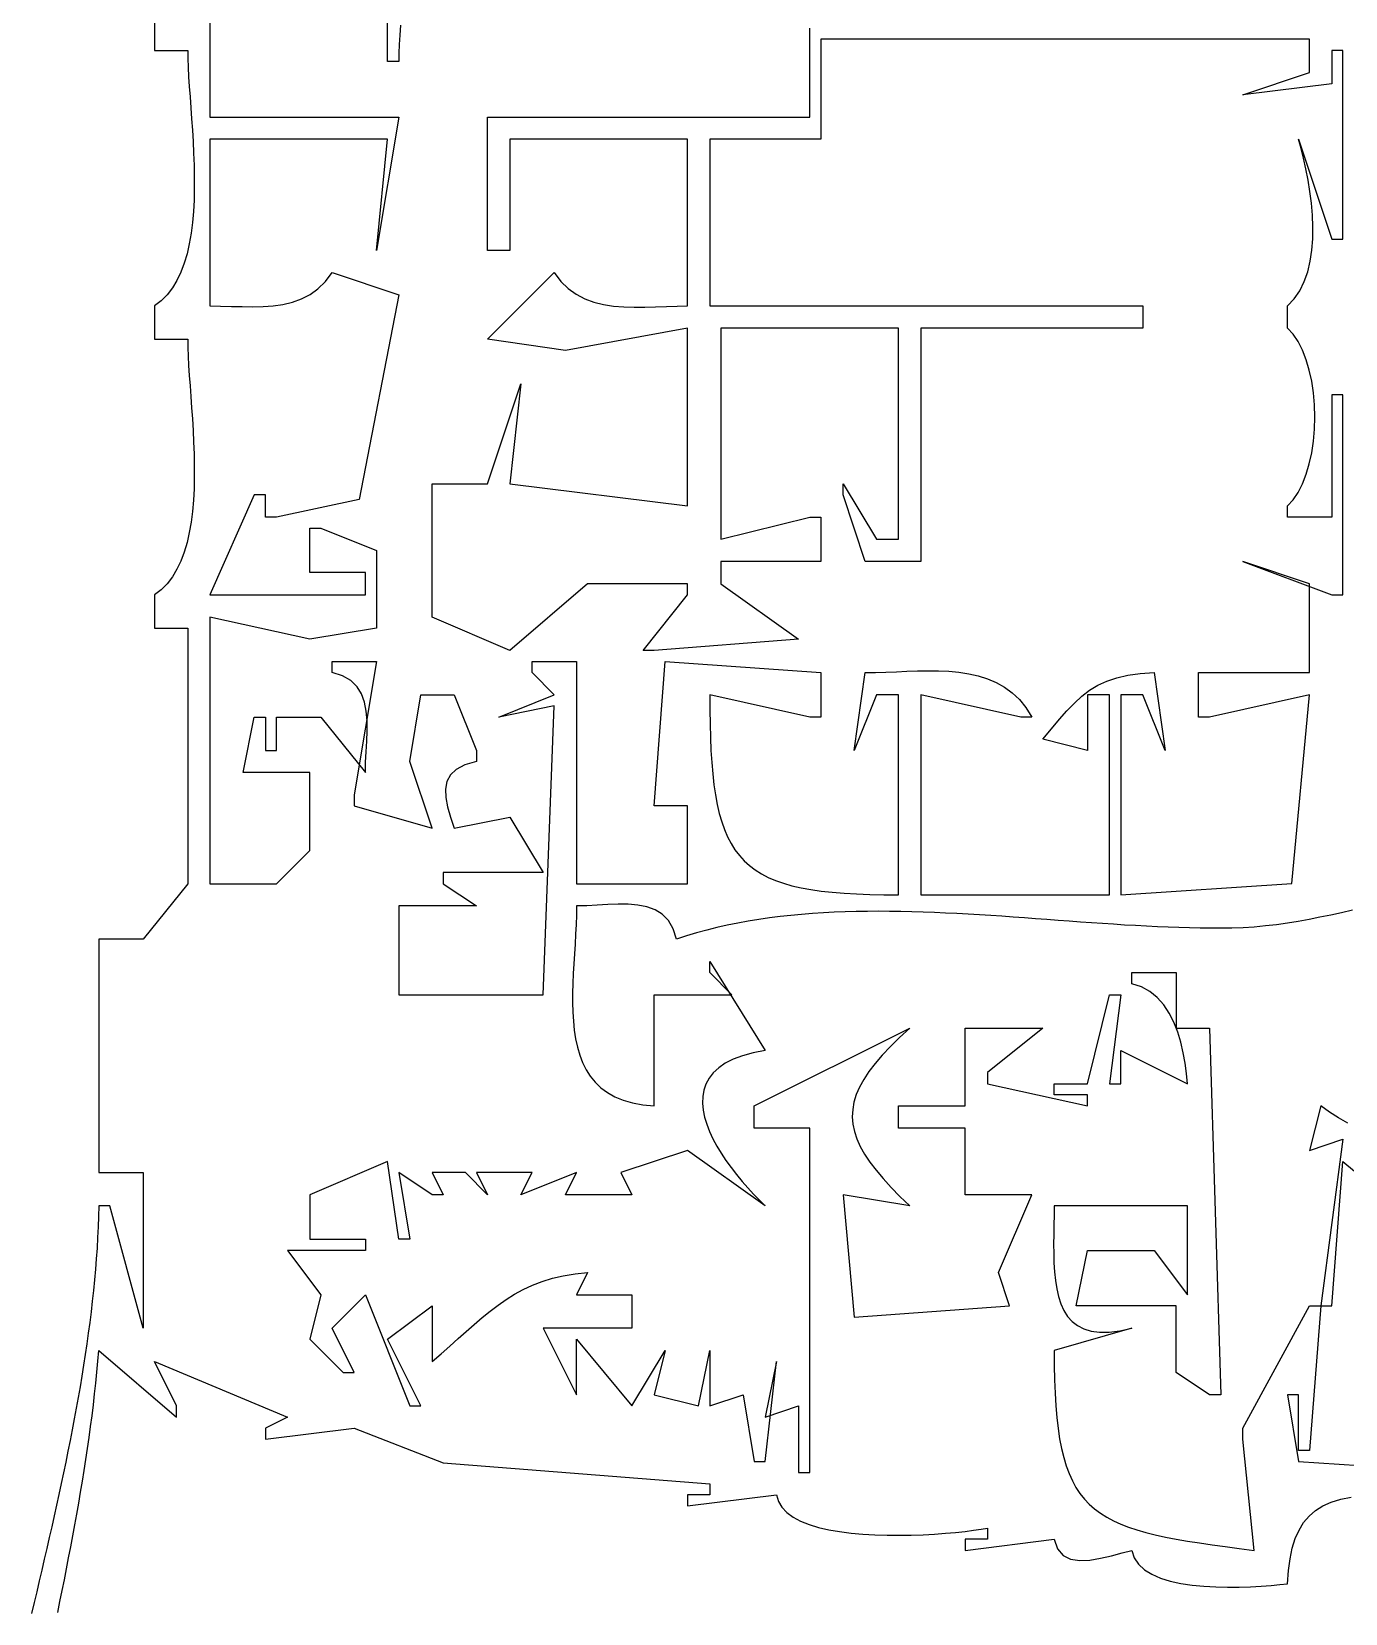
# Model space of a CAD drawing. Header units: metres. Extents: x 249 to 997, y 92 to 756.
# Drawn here: x 353 to 471.2, y 126.3 to 268.7 of the extents above; entities that cross this region are included whole.
import ezdxf

# ---------------------------------------------------------------- set-up
doc = ezdxf.new("R2010")
doc.units = ezdxf.units.M

msp = doc.modelspace()

# ---------------------------------------------------------------- linework, layer by layer
for p, q in [((369, 277), (369, 261)), ((385, 266), (385, 277)), ((364, 270), (364, 267)), ((386.1444, 269.2625), (386.0867, 268.3713)), ((386.0867, 268.3713), (386.041, 267.5266)), ((423, 261), (423, 269)), ((468, 268), (424, 268)), ((424, 268), (424, 259)), ((468, 265), (468, 268)), ((364, 267), (367, 267)), ((367, 267), (367.0108, 266.2656)), ((367.0108, 266.2656), (367.041, 265.4732)), ((386.0108, 266.7343), (386, 266)), ((386.041, 267.5266), (386.0108, 266.7343)), ((471, 267), (470, 267)), ((470, 267), (470, 264)), ((471, 250), (471, 267)), ((367.041, 265.4732), (367.0867, 264.6286)), ((386, 266), (385, 266)), ((462, 263), (468, 265)), ((367.0867, 264.6286), (367.1444, 263.7374)), ((367.1444, 263.7374), (367.2103, 262.8054)), ((470, 264), (462, 263)), ((367.2103, 262.8054), (367.2809, 261.8384)), ((367.2809, 261.8384), (367.3523, 260.8422)), ((367.3523, 260.8422), (367.421, 259.8224)), ((369, 261), (386, 261)), ((386, 261), (384, 249)), ((394, 249), (394, 261)), ((394, 261), (423, 261)), ((367.421, 259.8224), (367.4833, 258.7848)), ((367.4833, 258.7848), (367.5354, 257.7352)), ((367.5354, 257.7352), (367.5738, 256.6794)), ((385, 259), (369, 259)), ((369, 259), (369, 244)), ((384, 249), (385, 259)), ((412, 259), (396, 259)), ((396, 259), (396, 249)), ((412, 244), (412, 259)), ((424, 259), (414, 259)), ((414, 259), (414, 244)), ((467.2315, 258.1771), (467, 259)), ((467, 259), (470, 250)), ((467.4582, 257.2837), (467.2315, 258.1771)), ((367.5738, 256.6794), (367.5948, 255.623)), ((467.6725, 256.3314), (467.4582, 257.2837)), ((467.8673, 255.3323), (467.6725, 256.3314)), ((367.5948, 255.623), (367.5946, 254.5719)), ((468.0351, 254.2981), (467.8673, 255.3323)), ((367.5697, 253.5317), (367.5163, 252.5083)), ((367.5946, 254.5719), (367.5697, 253.5317)), ((468.1685, 253.2407), (468.0351, 254.2981)), ((367.5163, 252.5083), (367.4307, 251.5073)), ((468.2603, 252.172), (468.1685, 253.2407)), ((468.3031, 251.1038), (468.2603, 252.172)), ((367.4307, 251.5073), (367.3093, 250.5346)), ((468.2896, 250.0479), (468.3031, 251.1038)), ((367.1485, 249.5959), (366.9445, 248.6969)), ((367.3093, 250.5346), (367.1485, 249.5959)), ((468.2123, 249.0164), (468.2896, 250.0479)), ((470, 250), (471, 250)), ((366.6937, 247.8435), (366.3924, 247.0412)), ((366.9445, 248.6969), (366.6937, 247.8435)), ((396, 249), (394, 249)), ((467.8374, 247.0733), (468.0641, 248.0209)), ((468.0641, 248.0209), (468.2123, 249.0164)), ((366.037, 246.296), (365.6236, 245.6135)), ((366.3924, 247.0412), (366.037, 246.296)), ((379.3958, 246.1974), (380, 247)), ((380, 247), (386, 245)), ((394, 241), (400, 247)), ((400, 247), (400.5956, 246.2111)), ((467.525, 246.1856), (467.8374, 247.0733)), ((365.1488, 244.9995), (364.6088, 244.4597)), ((365.6236, 245.6135), (365.1488, 244.9995)), ((377.2439, 244.6306), (378.0124, 245.0277)), ((378.0124, 245.0277), (378.7315, 245.5449)), ((378.7315, 245.5449), (379.3958, 246.1974)), ((386, 245), (382.436, 226.5687)), ((400.5956, 246.2111), (401.2577, 245.5639)), ((401.2577, 245.5639), (401.9797, 245.0452)), ((401.9797, 245.0452), (402.7551, 244.6415)), ((466.6136, 244.6371), (467.1195, 245.3696)), ((467.1195, 245.3696), (467.525, 246.1856)), ((364.6088, 244.4597), (364, 244)), ((364, 244), (364, 241)), ((369, 244), (369.9689, 243.9879)), ((369.9689, 243.9879), (370.9373, 243.9615)), ((370.9373, 243.9615), (371.8996, 243.9356)), ((371.8996, 243.9356), (372.8505, 243.9254)), ((372.8505, 243.9254), (373.7846, 243.9456)), ((373.7846, 243.9456), (374.6964, 244.0113)), ((374.6964, 244.0113), (375.5805, 244.1374)), ((375.5805, 244.1374), (376.4314, 244.3388)), ((376.4314, 244.3388), (377.2439, 244.6306)), ((402.7551, 244.6415), (403.5772, 244.3396)), ((403.5772, 244.3396), (404.4396, 244.1261)), ((404.4396, 244.1261), (405.3356, 243.9876)), ((405.3356, 243.9876), (406.2588, 243.9109)), ((406.2588, 243.9109), (407.2025, 243.8825)), ((407.2025, 243.8825), (408.1602, 243.8892)), ((408.1602, 243.8892), (409.1254, 243.9177)), ((409.1254, 243.9177), (410.0914, 243.9545)), ((410.0914, 243.9545), (411.0518, 243.9864)), ((411.0518, 243.9864), (412, 244)), ((414, 244), (453, 244)), ((453, 244), (453, 242)), ((466, 244), (466.6136, 244.6371)), ((466, 243), (466, 244)), ((466, 242), (466, 243)), ((364, 241), (367, 241)), ((367, 241), (367.0108, 240.2656)), ((401, 240), (394, 241)), ((412, 242), (401, 240)), ((412, 226), (412, 242)), ((431, 242), (415, 242)), ((415, 242), (415, 223)), ((431, 223), (431, 242)), ((453, 242), (433, 242)), ((433, 242), (433, 221)), ((466.517, 241.4557), (466, 242)), ((466.9732, 240.7898), (466.517, 241.4557)), ((467.3685, 240.0175), (466.9732, 240.7898)), ((367.0108, 240.2656), (367.041, 239.4732)), ((367.041, 239.4732), (367.0867, 238.6286)), ((467.7031, 239.1539), (467.3685, 240.0175)), ((367.0867, 238.6286), (367.1444, 237.7374)), ((467.9768, 238.2144), (467.7031, 239.1539)), ((468.1897, 237.214), (467.9768, 238.2144)), ((367.1444, 237.7374), (367.2103, 236.8054)), ((367.2103, 236.8054), (367.2809, 235.8384)), ((394, 228), (397, 237)), ((397, 237), (396, 228)), ((468.3417, 236.168), (468.1897, 237.214)), ((367.2809, 235.8384), (367.3523, 234.8422)), ((468.433, 235.0916), (468.3417, 236.168)), ((468.4634, 234), (468.433, 235.0916)), ((471, 236), (470, 236)), ((470, 236), (470, 225)), ((471, 218), (471, 236)), ((367.3523, 234.8422), (367.421, 233.8224)), ((367.421, 233.8224), (367.4833, 232.7848)), ((468.433, 232.9083), (468.4634, 234)), ((367.4833, 232.7848), (367.5354, 231.7352)), ((468.3417, 231.8319), (468.433, 232.9083)), ((367.5354, 231.7352), (367.5738, 230.6794)), ((367.5738, 230.6794), (367.5948, 229.623)), ((467.9768, 229.7855), (468.1897, 230.7859)), ((468.1897, 230.7859), (468.3417, 231.8319)), ((367.5948, 229.623), (367.5946, 228.5719)), ((467.7031, 228.846), (467.9768, 229.7855)), ((367.5946, 228.5719), (367.5697, 227.5317)), ((389, 216), (389, 228)), ((389, 228), (394, 228)), ((396, 228), (412, 226)), ((426, 227), (426, 228)), ((426, 228), (429, 223)), ((466.9732, 227.2101), (467.3685, 227.9824)), ((467.3685, 227.9824), (467.7031, 228.846)), ((367.5163, 226.5083), (367.4307, 225.5073)), ((367.5697, 227.5317), (367.5163, 226.5083)), ((373, 227), (369, 218)), ((374, 227), (373, 227)), ((374, 225), (374, 227)), ((382.436, 226.5687), (375, 225)), ((428, 221), (426, 227)), ((466, 226), (466.517, 226.5442)), ((466.517, 226.5442), (466.9732, 227.2101)), ((367.4307, 225.5073), (367.3093, 224.5346)), ((375, 225), (374, 225)), ((415, 223), (423, 225)), ((423, 225), (424, 225)), ((424, 225), (424, 221)), ((466, 225), (466, 226)), ((470, 225), (466, 225)), ((367.1485, 223.5959), (366.9445, 222.6969)), ((367.3093, 224.5346), (367.1485, 223.5959)), ((378, 220), (378, 224)), ((378, 224), (379, 224)), ((379, 224), (384, 222)), ((366.9445, 222.6969), (366.6937, 221.8435)), ((429, 223), (431, 223)), ((366.3924, 221.0412), (366.037, 220.296)), ((366.6937, 221.8435), (366.3924, 221.0412)), ((384, 222), (384, 215)), ((424, 221), (415, 221)), ((415, 221), (415, 219)), ((433, 221), (428, 221)), ((468, 219), (462, 221)), ((462, 221), (470, 218)), ((365.6236, 219.6135), (365.1488, 218.9995)), ((366.037, 220.296), (365.6236, 219.6135)), ((383, 220), (378, 220)), ((383, 218), (383, 220)), ((364.6088, 218.4597), (364, 218)), ((364, 218), (364, 215)), ((365.1488, 218.9995), (364.6088, 218.4597)), ((369, 218), (383, 218)), ((403, 219), (396, 213)), ((412, 219), (403, 219)), ((408, 213), (412, 218)), ((412, 218), (412, 219)), ((415, 219), (422, 214)), ((468, 211), (468, 219)), ((470, 218), (471, 218)), ((364, 215), (367, 215)), ((367, 215), (367, 192)), ((378, 214), (369, 216)), ((369, 216), (369, 192)), ((384, 215), (378, 214)), ((396, 213), (389, 216)), ((422, 214), (409, 213)), ((409, 213), (408, 213)), ((380, 211), (380, 212)), ((380, 212), (384, 212)), ((380.9448, 210.7026), (380, 211)), ((381.6864, 210.2725), (380.9448, 210.7026)), ((384, 212), (382, 200)), ((398, 211), (398, 212)), ((398, 212), (402, 212)), ((400, 209), (398, 211)), ((402, 212), (402, 192)), ((409, 199), (410, 212)), ((410, 212), (424, 211)), ((424, 211), (424, 207)), ((427, 204), (428, 211)), ((428, 211), (428.9208, 211.0117)), ((428.9208, 211.0117), (429.8567, 211.0413)), ((429.8567, 211.0413), (430.8029, 211.0803)), ((430.8029, 211.0803), (431.7546, 211.1201)), ((431.7546, 211.1201), (432.707, 211.1523)), ((432.707, 211.1523), (433.6556, 211.1683)), ((433.6556, 211.1683), (434.5953, 211.1595)), ((434.5953, 211.1595), (435.5217, 211.1176)), ((435.5217, 211.1176), (436.4298, 211.034)), ((436.4298, 211.034), (437.315, 210.9001)), ((437.315, 210.9001), (438.1724, 210.7075)), ((438.1724, 210.7075), (438.9974, 210.4477)), ((450.6444, 210.5403), (451.6362, 210.7674)), ((451.6362, 210.7674), (452.7484, 210.9204)), ((452.7484, 210.9204), (454, 211)), ((454, 211), (455, 204)), ((458, 207), (458, 211)), ((458, 211), (468, 211)), ((382.2477, 209.7249), (381.6864, 210.2725)), ((382.6519, 209.0747), (382.2477, 209.7249)), ((438.9974, 210.4477), (439.7852, 210.1121)), ((439.7852, 210.1121), (440.5311, 209.6922)), ((440.5311, 209.6922), (441.2302, 209.1796)), ((447.5009, 208.8703), (448.2012, 209.4038)), ((448.2012, 209.4038), (448.9459, 209.8594)), ((448.9459, 209.8594), (449.754, 210.2379)), ((449.754, 210.2379), (450.6444, 210.5403)), ((382.9221, 208.3372), (382.6519, 209.0747)), ((383.0813, 207.5275), (382.9221, 208.3372)), ((387, 203), (388, 209)), ((388, 209), (391, 209)), ((391, 209), (393, 204)), ((395, 207), (400, 209)), ((400, 208), (395, 207)), ((399, 182), (400, 208)), ((423, 207), (414, 209)), ((414, 209), (414.0066, 207.6505)), ((429, 209), (427, 204)), ((431, 209), (429, 209)), ((431, 191), (431, 209)), ((442, 207), (433, 209)), ((433, 209), (433, 191)), ((441.2302, 209.1796), (441.8779, 208.5657)), ((441.8779, 208.5657), (442.4694, 207.842)), ((446.1574, 207.5655), (446.8259, 208.2578)), ((446.8259, 208.2578), (447.5009, 208.8703)), ((450, 209), (448, 209)), ((448, 209), (448, 204)), ((450, 191), (450, 209)), ((453, 209), (451, 209)), ((451, 209), (451, 191)), ((455, 204), (453, 209)), ((468, 209), (459, 207)), ((466.3966, 192.0278), (468, 209)), ((372, 202), (373, 207)), ((373, 207), (374, 207)), ((374, 207), (374, 204)), ((375, 204), (375, 207)), ((375, 207), (379, 207)), ((379, 207), (383, 202)), ((383.1527, 206.6607), (383.0813, 207.5275)), ((383.1593, 205.752), (383.1527, 206.6607)), ((414.0066, 207.6505), (414.0259, 206.3679)), ((424, 207), (423, 207)), ((443, 207), (442, 207)), ((442.4694, 207.842), (443, 207)), ((444.7634, 205.9375), (445.4762, 206.7923)), ((445.4762, 206.7923), (446.1574, 207.5655)), ((459, 207), (458, 207)), ((383.1242, 204.8164), (383.1593, 205.752)), ((414.0259, 206.3679), (414.0597, 205.1507)), ((414.0597, 205.1507), (414.11, 203.9971)), ((444, 205), (444.7634, 205.9375)), ((448, 204), (444, 205)), ((374, 204), (375, 204)), ((383.0215, 202.9252), (383.0706, 203.8691)), ((383.0706, 203.8691), (383.1242, 204.8164)), ((393, 204), (393, 203)), ((414.11, 203.9971), (414.1784, 202.9056)), ((383, 202), (383.0215, 202.9252)), ((389, 197), (387, 203)), ((391.1803, 202.2868), (390.6485, 201.7842)), ((391.9548, 202.6935), (391.1803, 202.2868)), ((393, 203), (391.9548, 202.6935)), ((414.1784, 202.9056), (414.2669, 201.8745)), ((378, 202), (372, 202)), ((378, 195), (378, 202)), ((390.3317, 201.1901), (390.2022, 200.5089)), ((390.6485, 201.7842), (390.3317, 201.1901)), ((414.2669, 201.8745), (414.3774, 200.9023)), ((414.3774, 200.9023), (414.5116, 199.9873)), ((382, 200), (382, 199)), ((390.2022, 200.5089), (390.232, 199.745)), ((390.232, 199.745), (390.3934, 198.9026)), ((414.5116, 199.9873), (414.6714, 199.128)), ((382, 199), (389, 197)), ((390.3934, 198.9026), (390.6587, 197.9861)), ((390.6587, 197.9861), (391, 197)), ((391, 197), (396, 198)), ((396, 198), (399, 193)), ((412, 199), (409, 199)), ((412, 192), (412, 199)), ((414.6714, 199.128), (414.8588, 198.3227)), ((414.8588, 198.3227), (415.0754, 197.5697)), ((415.0754, 197.5697), (415.3232, 196.8676)), ((415.3232, 196.8676), (415.604, 196.2146)), ((415.604, 196.2146), (415.9197, 195.6092)), ((415.9197, 195.6092), (416.272, 195.0497)), ((416.272, 195.0497), (416.663, 194.5346)), ((375, 192), (378, 195)), ((416.663, 194.5346), (417.0943, 194.0622)), ((417.0943, 194.0622), (417.5679, 193.631)), ((417.5679, 193.631), (418.0857, 193.2392)), ((399, 193), (390, 193)), ((390, 193), (390, 192)), ((418.0857, 193.2392), (418.6493, 192.8853)), ((418.6493, 192.8853), (419.2608, 192.5678)), ((419.2608, 192.5678), (419.9219, 192.2848)), ((419.9219, 192.2848), (420.6345, 192.035)), ((367, 192), (363, 187)), ((369, 192), (375, 192)), ((390, 192), (393, 190)), ((402, 192), (412, 192)), ((420.6345, 192.035), (421.4005, 191.8166)), ((421.4005, 191.8166), (422.2217, 191.628)), ((422.2217, 191.628), (423.0999, 191.4676)), ((423.0999, 191.4676), (424.037, 191.3339)), ((424.037, 191.3339), (425.0349, 191.2251)), ((425.0349, 191.2251), (426.0953, 191.1398)), ((426.0953, 191.1398), (427.2202, 191.0762)), ((427.2202, 191.0762), (428.4114, 191.0328)), ((428.4114, 191.0328), (429.6707, 191.0079)), ((429.6707, 191.0079), (431, 191)), ((433, 191), (450, 191)), ((451, 191), (466.3966, 192.0278)), ((393, 190), (386, 190)), ((386, 190), (386, 182)), ((402, 190), (401.9896, 189.1653)), ((402.9252, 190.0215), (402, 190)), ((403.8691, 190.0706), (402.9252, 190.0215)), ((404.8164, 190.1242), (403.8691, 190.0706)), ((405.752, 190.1593), (404.8164, 190.1242)), ((406.6607, 190.1527), (405.752, 190.1593)), ((407.5275, 190.0813), (406.6607, 190.1527)), ((408.3372, 189.9221), (407.5275, 190.0813)), ((409.0747, 189.6519), (408.3372, 189.9221)), ((409.7249, 189.2477), (409.0747, 189.6519)), ((424.2263, 189.3762), (423.2445, 189.3123)), ((425.2123, 189.4271), (424.2263, 189.3762)), ((426.2022, 189.4655), (425.2123, 189.4271)), ((427.1957, 189.4922), (426.2022, 189.4655)), ((428.1925, 189.5078), (427.1957, 189.4922)), ((429.1924, 189.5129), (428.1925, 189.5078)), ((430.1949, 189.5081), (429.1924, 189.5129)), ((431.1999, 189.4942), (430.1949, 189.5081)), ((432.207, 189.4718), (431.1999, 189.4942)), ((433.216, 189.4414), (432.207, 189.4718)), ((434.2265, 189.4038), (433.216, 189.4414)), ((435.2382, 189.3596), (434.2265, 189.4038)), ((436.2508, 189.3094), (435.2382, 189.3596)), ((470.8853, 189.3878), (469.9118, 189.1751)), ((471.8584, 189.6075), (470.8853, 189.3878)), ((401.9615, 188.3128), (401.9204, 187.4461)), ((401.9896, 189.1653), (401.9615, 188.3128)), ((410.2725, 188.6864), (409.7249, 189.2477)), ((410.7026, 187.9448), (410.2725, 188.6864)), ((411, 187), (410.7026, 187.9448)), ((414.6471, 188.0432), (413.7238, 187.8132)), ((415.5775, 188.2536), (414.6471, 188.0432)), ((416.5149, 188.4452), (415.5775, 188.2536)), ((417.4589, 188.6185), (416.5149, 188.4452)), ((418.4092, 188.7743), (417.4589, 188.6185)), ((419.3654, 188.9132), (418.4092, 188.7743)), ((420.3274, 189.0357), (419.3654, 188.9132)), ((421.2948, 189.1427), (420.3274, 189.0357)), ((422.2672, 189.2347), (421.2948, 189.1427)), ((423.2445, 189.3123), (422.2672, 189.2347)), ((437.2641, 189.2539), (436.2508, 189.3094)), ((438.2777, 189.1938), (437.2641, 189.2539)), ((439.2914, 189.1296), (438.2777, 189.1938)), ((440.3048, 189.062), (439.2914, 189.1296)), ((441.3176, 188.9917), (440.3048, 189.062)), ((442.3296, 188.9194), (441.3176, 188.9917)), ((443.3404, 188.8455), (442.3296, 188.9194)), ((444.3498, 188.7709), (443.3404, 188.8455)), ((445.3575, 188.6961), (444.3498, 188.7709)), ((446.3631, 188.6218), (445.3575, 188.6961)), ((447.3663, 188.5486), (446.3631, 188.6218)), ((448.3669, 188.4773), (447.3663, 188.5486)), ((449.3646, 188.4083), (448.3669, 188.4773)), ((450.359, 188.3424), (449.3646, 188.4083)), ((451.3499, 188.2802), (450.359, 188.3424)), ((452.337, 188.2224), (451.3499, 188.2802)), ((453.32, 188.1696), (452.337, 188.2224)), ((454.2985, 188.1224), (453.32, 188.1696)), ((455.2723, 188.0815), (454.2985, 188.1224)), ((456.2411, 188.0476), (455.2723, 188.0815)), ((457.2045, 188.0212), (456.2411, 188.0476)), ((458.1623, 188.0031), (457.2045, 188.0212)), ((459.1143, 187.9939), (458.1623, 188.0031)), ((460.06, 187.9941), (459.1143, 187.9939)), ((460.9992, 188.0046), (460.06, 187.9941)), ((462.0131, 188.0376), (460.9992, 188.0046)), ((463.0192, 188.101), (462.0131, 188.0376)), ((464.0182, 188.192), (463.0192, 188.101)), ((465.011, 188.3081), (464.0182, 188.192)), ((465.9985, 188.4468), (465.011, 188.3081)), ((466.9815, 188.6054), (465.9985, 188.4468)), ((467.9608, 188.7814), (466.9815, 188.6054)), ((468.9373, 188.9721), (467.9608, 188.7814)), ((469.9118, 189.1751), (468.9373, 188.9721)), ((363, 187), (359, 187)), ((359, 187), (359, 166)), ((401.8708, 186.5689), (401.8173, 185.6849)), ((401.9204, 187.4461), (401.8708, 186.5689)), ((411.8999, 187.2923), (411, 187)), ((412.8079, 187.5631), (411.8999, 187.2923)), ((413.7238, 187.8132), (412.8079, 187.5631)), ((401.8173, 185.6849), (401.7646, 184.7978)), ((401.7173, 183.9113), (401.6799, 183.0291)), ((401.7646, 184.7978), (401.7173, 183.9113)), ((414, 184), (414, 185)), ((414, 185), (419, 177)), ((416, 182), (414, 184)), ((452, 183), (452, 184)), ((452, 184), (456, 184)), ((456, 184), (456, 179)), ((401.6799, 183.0291), (401.6572, 182.1549)), ((452.8624, 182.7253), (452, 183)), ((453.6238, 182.3054), (452.8624, 182.7253)), ((454.2902, 181.7577), (453.6238, 182.3054)), ((386, 182), (399, 182)), ((401.6572, 182.1549), (401.6536, 181.2924)), ((401.6536, 181.2924), (401.6739, 180.4453)), ((409, 172), (409, 182)), ((409, 182), (416, 182)), ((448, 174), (450, 182)), ((450, 182), (451, 182)), ((451, 182), (450, 174)), ((454.8675, 181.1001), (454.2902, 181.7577)), ((455.3618, 180.3502), (454.8675, 181.1001)), ((401.6739, 180.4453), (401.7226, 179.6173)), ((401.7226, 179.6173), (401.8043, 178.812)), ((455.779, 179.5256), (455.3618, 180.3502)), ((456.1251, 178.644), (455.779, 179.5256)), ((401.8043, 178.812), (401.9237, 178.0332)), ((401.9237, 178.0332), (402.0854, 177.2846)), ((418, 172), (432, 179)), ((431.0852, 178.1582), (430.261, 177.35)), ((432, 179), (431.0852, 178.1582)), ((437, 172), (437, 179)), ((437, 179), (444, 179)), ((444, 179), (439, 175)), ((456, 179), (459, 179)), ((456.4062, 177.7232), (456.1251, 178.644)), ((459, 179), (460, 146)), ((402.0854, 177.2846), (402.2939, 176.5698)), ((402.2939, 176.5698), (402.5539, 175.8926)), ((417.9055, 176.7861), (416.9443, 176.518)), ((419, 177), (417.9055, 176.7861)), ((429.5269, 176.5722), (428.8825, 175.8212)), ((430.261, 177.35), (429.5269, 176.5722)), ((451, 174), (451, 177)), ((451, 177), (457, 174)), ((456.6282, 176.7807), (456.4062, 177.7232)), ((456.7972, 175.8342), (456.6282, 176.7807)), ((402.5539, 175.8926), (402.87, 175.2567)), ((402.87, 175.2567), (403.2468, 174.6657)), ((414.8032, 175.4234), (414.3179, 174.9735)), ((415.3989, 175.8331), (414.8032, 175.4234)), ((416.1107, 176.1992), (415.3989, 175.8331)), ((416.9443, 176.518), (416.1107, 176.1992)), ((428.8825, 175.8212), (428.327, 175.0937)), ((456.9191, 174.9014), (456.7972, 175.8342)), ((403.2468, 174.6657), (403.6889, 174.1234)), ((403.6889, 174.1234), (404.2009, 173.6334)), ((413.6556, 173.9675), (413.4672, 173.4184)), ((413.9372, 174.487), (413.6556, 173.9675)), ((414.3179, 174.9735), (413.9372, 174.487)), ((427.4812, 173.6952), (427.1898, 173.0174)), ((427.8601, 174.3861), (427.4812, 173.6952)), ((428.327, 175.0937), (427.8601, 174.3861)), ((439, 175), (439, 174)), ((439, 174), (448, 172)), ((445, 173), (445, 174)), ((445, 174), (448, 174)), ((450, 174), (451, 174)), ((457, 174), (456.9191, 174.9014)), ((404.2009, 173.6334), (404.7875, 173.1995)), ((404.7875, 173.1995), (405.4533, 172.8253)), ((405.4533, 172.8253), (406.2028, 172.5146)), ((406.2028, 172.5146), (407.0406, 172.271)), ((407.0406, 172.271), (407.9715, 172.0982)), ((413.3664, 172.8434), (413.3474, 172.246)), ((413.4672, 173.4184), (413.3664, 172.8434)), ((426.9853, 172.3494), (426.8672, 171.6878)), ((427.1898, 173.0174), (426.9853, 172.3494)), ((448, 173), (445, 173)), ((448, 172), (448, 173)), ((407.9715, 172.0982), (409, 172)), ((413.3474, 172.246), (413.4045, 171.6297)), ((413.4045, 171.6297), (413.5321, 170.998)), ((413.5321, 170.998), (413.7244, 170.3545)), ((418, 170), (418, 172)), ((426.8672, 171.6878), (426.835, 171.0291)), ((426.835, 171.0291), (426.8882, 170.3699)), ((431, 170), (431, 172)), ((431, 172), (437, 172)), ((469, 172), (468, 168)), ((469.7896, 171.4511), (469, 172)), ((470.6051, 170.9343), (469.7896, 171.4511)), ((471.445, 170.4485), (470.6051, 170.9343)), ((413.7244, 170.3545), (413.9757, 169.7027)), ((413.9757, 169.7027), (414.2802, 169.0462)), ((423, 170), (418, 170)), ((423, 139), (423, 170)), ((426.8882, 170.3699), (427.0263, 169.7068)), ((427.0263, 169.7068), (427.2486, 169.0364)), ((437, 170), (431, 170)), ((437, 164), (437, 170)), ((412, 168), (406, 166)), ((419, 163), (412, 168)), ((414.2802, 169.0462), (414.6323, 168.3885)), ((414.6323, 168.3885), (415.0263, 167.7332)), ((427.2486, 169.0364), (427.5548, 168.3553)), ((427.5548, 168.3553), (427.9442, 167.66)), ((468, 168), (471, 169)), ((471, 169), (469, 154)), ((385, 167), (378, 164)), ((386, 160), (385, 167)), ((415.0263, 167.7332), (415.4565, 167.0837)), ((415.4565, 167.0837), (415.9171, 166.4437)), ((427.9442, 167.66), (428.4164, 166.9472)), ((428.4164, 166.9472), (428.9708, 166.2134)), ((470, 154), (471, 167)), ((471, 167), (489, 152)), ((359, 166), (363, 166)), ((363, 166), (363, 152)), ((389, 164), (386, 166)), ((386, 166), (387, 160)), ((392, 166), (389, 166)), ((389, 166), (390, 164)), ((394, 164), (392, 166)), ((398, 166), (393, 166)), ((393, 166), (394, 164)), ((402, 166), (397, 164)), ((397, 164), (398, 166)), ((401, 164), (402, 166)), ((406, 166), (407, 164)), ((415.9171, 166.4437), (416.4024, 165.8167)), ((416.4024, 165.8167), (416.9067, 165.2062)), ((416.9067, 165.2062), (417.4243, 164.6157)), ((428.9708, 166.2134), (429.6068, 165.4551)), ((429.6068, 165.4551), (430.3241, 164.6691)), ((378, 164), (378, 160)), ((390, 164), (389, 164)), ((406, 164), (401, 164)), ((407, 164), (406, 164)), ((417.4243, 164.6157), (417.9496, 164.0488)), ((417.9496, 164.0488), (418.4767, 163.509)), ((432, 163), (426, 164)), ((426, 164), (427, 153)), ((430.3241, 164.6691), (431.122, 163.8519)), ((431.122, 163.8519), (432, 163)), ((443, 164), (437, 164)), ((440, 157), (443, 164)), ((359, 163), (358.9749, 162.0518)), ((360, 163), (359, 163)), ((363, 152), (360, 163)), ((418.4767, 163.509), (419, 163)), ((445, 163), (444.9942, 162.1538)), ((457, 163), (445, 163)), ((457, 155), (457, 163)), ((358.9392, 161.1023), (358.893, 160.1515)), ((358.9749, 162.0518), (358.9392, 161.1023)), ((444.9812, 161.2956), (444.9676, 160.4323)), ((444.9942, 162.1538), (444.9812, 161.2956)), ((358.893, 160.1515), (358.8367, 159.1995)), ((378, 160), (383, 160)), ((383, 160), (383, 159)), ((387, 160), (386, 160)), ((444.9676, 160.4323), (444.9597, 159.5708)), ((444.9597, 159.5708), (444.9641, 158.7183)), ((358.7705, 158.2463), (358.6947, 157.2919)), ((358.8367, 159.1995), (358.7705, 158.2463)), ((383, 159), (376, 159)), ((376, 159), (379, 155)), ((444.9641, 158.7183), (444.9873, 157.8817)), ((447, 154), (448, 159)), ((448, 159), (454, 159)), ((454, 159), (457, 155)), ((358.6947, 157.2919), (358.6097, 156.3363)), ((399.8336, 156.4914), (400.8183, 156.721)), ((400.8183, 156.721), (401.8713, 156.8916)), ((401.8713, 156.8916), (403, 157)), ((403, 157), (402, 155)), ((441, 154), (440, 157)), ((444.9873, 157.8817), (445.0357, 157.068)), ((445.0357, 157.068), (445.1159, 156.2842)), ((358.5156, 155.3797), (358.4129, 154.422)), ((358.6097, 156.3363), (358.5156, 155.3797)), ((396.4268, 155.052), (397.2138, 155.4832)), ((397.2138, 155.4832), (398.0389, 155.8691)), ((398.0389, 155.8691), (398.9097, 156.2063)), ((398.9097, 156.2063), (399.8336, 156.4914)), ((445.1159, 156.2842), (445.2343, 155.5373)), ((445.2343, 155.5373), (445.3974, 154.8343)), ((358.4129, 154.422), (358.3017, 153.4632)), ((379, 155), (378, 151)), ((380, 152), (383, 155)), ((383, 155), (387, 145)), ((385, 151), (389, 154)), ((389, 154), (389, 149)), ((394.2196, 153.5209), (394.9373, 154.0675)), ((394.9373, 154.0675), (395.6705, 154.579)), ((395.6705, 154.579), (396.4268, 155.052)), ((402, 155), (407, 155)), ((407, 155), (407, 152)), ((427, 153), (441, 154)), ((445.3974, 154.8343), (445.6118, 154.1822)), ((445.6118, 154.1822), (445.8839, 153.5879)), ((456, 154), (447, 154)), ((456, 148), (456, 154)), ((462, 143), (468, 154)), ((468, 154), (469, 154)), ((469, 154), (468, 141)), ((469, 154), (470, 154)), ((358.1825, 152.5034), (358.0554, 151.5426)), ((358.3017, 153.4632), (358.1825, 152.5034)), ((392.0848, 151.705), (392.8009, 152.3363)), ((392.8009, 152.3363), (393.51, 152.9427)), ((393.51, 152.9427), (394.2196, 153.5209)), ((445.8839, 153.5879), (446.2201, 153.0586)), ((446.2201, 153.0586), (446.627, 152.6012)), ((446.627, 152.6012), (447.1112, 152.2226)), ((358.0554, 151.5426), (357.9207, 150.5809)), ((378, 151), (381, 148)), ((382, 148), (380, 152)), ((388, 145), (385, 151)), ((390.6015, 150.3817), (391.3542, 151.0523)), ((391.3542, 151.0523), (392.0848, 151.705)), ((407, 152), (399, 152)), ((399, 152), (402, 146)), ((402, 146), (402, 151)), ((402, 151), (407, 145)), ((452, 152), (445, 150)), ((447.1112, 152.2226), (447.6789, 151.9299)), ((447.6789, 151.9299), (448.3369, 151.7302)), ((448.3369, 151.7302), (449.0914, 151.6303)), ((449.0914, 151.6303), (449.9492, 151.6373)), ((449.9492, 151.6373), (450.9165, 151.7582)), ((450.9165, 151.7582), (452, 152)), ((357.7789, 149.6183), (357.63, 148.6548)), ((357.9207, 150.5809), (357.7789, 149.6183)), ((358.9182, 149.0197), (359, 150)), ((359, 150), (366, 144)), ((389, 149), (389.8193, 149.6964)), ((389.8193, 149.6964), (390.6015, 150.3817)), ((407, 145), (410, 150)), ((410, 150), (409, 146)), ((413, 145), (414, 150)), ((414, 150), (414, 145)), ((445, 150), (445.0087, 148.6403)), ((357.63, 148.6548), (357.4745, 147.6904)), ((358.8279, 148.039), (358.9182, 149.0197)), ((366, 145), (364, 149)), ((364, 149), (376, 144)), ((419, 140), (420, 149)), ((420, 149), (419, 144)), ((445.0087, 148.6403), (445.0358, 147.3589)), ((357.3126, 146.7253), (357.1446, 145.7593)), ((357.4745, 147.6904), (357.3126, 146.7253)), ((358.6231, 146.0769), (358.7294, 147.0581)), ((358.7294, 147.0581), (358.8279, 148.039)), ((381, 148), (382, 148)), ((445.0358, 147.3589), (445.0828, 146.1531)), ((459, 146), (456, 148)), ((357.1446, 145.7593), (356.9708, 144.7926)), ((358.5092, 145.0953), (358.6231, 146.0769)), ((409, 146), (413, 145)), ((414, 145), (417, 146)), ((417, 146), (418, 140)), ((445.0828, 146.1531), (445.1512, 145.0202)), ((460, 146), (459, 146)), ((467, 146), (466, 146)), ((466, 146), (467, 140)), ((467, 141), (467, 146)), ((356.7914, 143.8252), (356.6069, 142.8572)), ((356.9708, 144.7926), (356.7914, 143.8252)), ((358.2598, 143.1314), (358.388, 144.1135)), ((358.388, 144.1135), (358.5092, 145.0953)), ((366, 144), (366, 145)), ((376, 144), (374, 143)), ((387, 145), (388, 145)), ((419, 144), (422, 145)), ((422, 145), (422, 139)), ((445.1512, 145.0202), (445.2424, 143.9577)), ((445.2424, 143.9577), (445.3578, 142.9627)), ((356.6069, 142.8572), (356.4174, 141.8884)), ((358.1249, 142.149), (358.2598, 143.1314)), ((374, 143), (374, 142)), ((374, 142), (382, 143)), ((382, 143), (390, 139.8843)), ((445.3578, 142.9627), (445.499, 142.0328)), ((462, 142), (462, 143)), ((356.4174, 141.8884), (356.2233, 140.9191)), ((357.8362, 140.1834), (357.9836, 141.1663)), ((357.9836, 141.1663), (358.1249, 142.149)), ((445.499, 142.0328), (445.6674, 141.1652)), ((445.6674, 141.1652), (445.8644, 140.3573)), ((463, 132), (462, 142)), ((468, 141), (467, 141)), ((356.0248, 139.9492), (355.8222, 138.9787)), ((356.2233, 140.9191), (356.0248, 139.9492)), ((357.683, 139.2003), (357.8362, 140.1834)), ((390, 139.8843), (414, 138)), ((418, 140), (419, 140)), ((445.8644, 140.3573), (446.0916, 139.6065)), ((446.0916, 139.6065), (446.3504, 138.9101)), ((467, 140), (497, 138)), ((355.8222, 138.9787), (355.6159, 138.0077)), ((357.3604, 137.2332), (357.5243, 138.2168)), ((357.5243, 138.2168), (357.683, 139.2003)), ((422, 139), (423, 139)), ((446.3504, 138.9101), (446.6422, 138.2655)), ((446.6422, 138.2655), (446.9685, 137.67)), ((355.4061, 137.0362), (355.1931, 136.0643)), ((355.6159, 138.0077), (355.4061, 137.0362)), ((357.1916, 136.2493), (357.3604, 137.2332)), ((414, 137), (412, 137)), ((412, 137), (412, 136)), ((412, 136), (420, 137)), ((414, 138), (414, 137)), ((420, 137), (420.1769, 136.4059)), ((446.9685, 137.67), (447.3309, 137.121)), ((447.3309, 137.121), (447.7306, 136.6158)), ((470.8021, 136.6016), (471.7586, 136.7985)), ((355.1931, 136.0643), (354.9771, 135.092)), ((356.8404, 134.2809), (357.0182, 135.2652)), ((357.0182, 135.2652), (357.1916, 136.2493)), ((420.1769, 136.4059), (420.4951, 135.8754)), ((420.4951, 135.8754), (420.943, 135.4054)), ((420.943, 135.4054), (421.5087, 134.9929)), ((447.7306, 136.6158), (448.1693, 136.1517)), ((448.1693, 136.1517), (448.6484, 135.7262)), ((448.6484, 135.7262), (449.1694, 135.3367)), ((449.1694, 135.3367), (449.7336, 134.9803)), ((467.9569, 135.0812), (468.5309, 135.579)), ((468.5309, 135.579), (469.1932, 135.9957)), ((469.1932, 135.9957), (469.9486, 136.3353)), ((469.9486, 136.3353), (470.8021, 136.6016)), ((354.7586, 134.1192), (354.5377, 133.1462)), ((354.9771, 135.092), (354.7586, 134.1192)), ((356.6587, 133.2964), (356.8404, 134.2809)), ((421.5087, 134.9929), (422.1805, 134.6347)), ((422.1805, 134.6347), (422.9465, 134.3278)), ((422.9465, 134.3278), (423.7951, 134.0692)), ((423.7951, 134.0692), (424.7145, 133.8558)), ((424.7145, 133.8558), (425.6929, 133.6846)), ((437.7553, 133.8039), (438.4304, 133.9022)), ((438.4304, 133.9022), (439, 134)), ((439, 134), (439, 133)), ((449.7336, 134.9803), (450.3426, 134.6545)), ((450.3426, 134.6545), (450.9978, 134.3567)), ((450.9978, 134.3567), (451.7008, 134.0842)), ((451.7008, 134.0842), (452.4528, 133.8344)), ((452.4528, 133.8344), (453.2556, 133.6046)), ((466.7156, 133.0626), (467.0542, 133.8269)), ((467.0542, 133.8269), (467.4663, 134.4985)), ((467.4663, 134.4985), (467.9569, 135.0812)), ((354.5377, 133.1462), (354.3148, 132.1728)), ((356.4732, 132.3117), (356.6587, 133.2964)), ((425.6929, 133.6846), (426.7186, 133.5524)), ((426.7186, 133.5524), (427.7797, 133.4563)), ((427.7797, 133.4563), (428.8646, 133.3931)), ((428.8646, 133.3931), (429.9614, 133.3599)), ((429.9614, 133.3599), (431.0585, 133.3535)), ((431.0585, 133.3535), (432.144, 133.3709)), ((432.144, 133.3709), (433.2061, 133.409)), ((433.2061, 133.409), (434.2332, 133.4649)), ((434.2332, 133.4649), (435.2134, 133.5353)), ((435.2134, 133.5353), (436.135, 133.6173)), ((436.135, 133.6173), (436.9862, 133.7079)), ((436.9862, 133.7079), (437.7553, 133.8039)), ((439, 133), (437, 133)), ((437, 133), (437, 132)), ((437, 132), (445, 133)), ((445, 133), (445.294, 132.1237)), ((453.2556, 133.6046), (454.1104, 133.3921)), ((454.1104, 133.3921), (455.0188, 133.1944)), ((455.0188, 133.1944), (455.9822, 133.0087)), ((455.9822, 133.0087), (457.002, 132.8324)), ((457.002, 132.8324), (458.0799, 132.663)), ((458.0799, 132.663), (459.2171, 132.4976)), ((459.2171, 132.4976), (460.4152, 132.3338)), ((466.4459, 132.2017), (466.7156, 133.0626)), ((354.0901, 131.1991), (353.864, 130.2252)), ((354.3148, 132.1728), (354.0901, 131.1991)), ((356.0922, 130.3417), (356.2843, 131.3268)), ((356.2843, 131.3268), (356.4732, 132.3117)), ((445.294, 132.1237), (445.8027, 131.5434)), ((445.8027, 131.5434), (446.4859, 131.2141)), ((446.4859, 131.2141), (447.3034, 131.0911)), ((447.3034, 131.0911), (448.2151, 131.1295)), ((448.2151, 131.1295), (449.1807, 131.2844)), ((449.1807, 131.2844), (450.1602, 131.511)), ((450.1602, 131.511), (451.1133, 131.7644)), ((451.1133, 131.7644), (452, 132)), ((452, 132), (452.2095, 131.3295)), ((452.2095, 131.3295), (452.5911, 130.751)), ((460.4152, 132.3338), (461.6757, 132.1688)), ((461.6757, 132.1688), (463, 132)), ((466.0929, 130.1742), (466.2399, 131.2402)), ((466.2399, 131.2402), (466.4459, 132.2017)), ((353.864, 130.2252), (353.6367, 129.2511)), ((355.8974, 129.3565), (356.0922, 130.3417)), ((452.5911, 130.751), (453.1256, 130.2584)), ((453.1256, 130.2584), (453.7939, 129.8457)), ((453.7939, 129.8457), (454.5771, 129.5069)), ((466, 129), (466.0929, 130.1742)), ((353.4085, 128.2767), (353.1797, 127.3023)), ((353.6367, 129.2511), (353.4085, 128.2767)), ((355.5003, 127.3855), (355.7, 128.371)), ((355.7, 128.371), (355.8974, 129.3565)), ((454.5771, 129.5069), (455.456, 129.2358)), ((455.456, 129.2358), (456.4117, 129.0265)), ((456.4117, 129.0265), (457.4251, 128.8729)), ((457.4251, 128.8729), (458.4772, 128.769)), ((458.4772, 128.769), (459.5488, 128.7086)), ((459.5488, 128.7086), (460.6211, 128.6859)), ((460.6211, 128.6859), (461.6748, 128.6947)), ((461.6748, 128.6947), (462.6911, 128.7289)), ((462.6911, 128.7289), (463.6507, 128.7826)), ((463.6507, 128.7826), (464.5348, 128.8497)), ((464.5348, 128.8497), (465.3242, 128.9242)), ((465.3242, 128.9242), (466, 129)), ((353.1797, 127.3023), (352.9507, 126.3277)), ((355.2987, 126.3997), (355.5003, 127.3855))]:
    msp.add_line(p, q)

doc.saveas('drawing.dxf')
